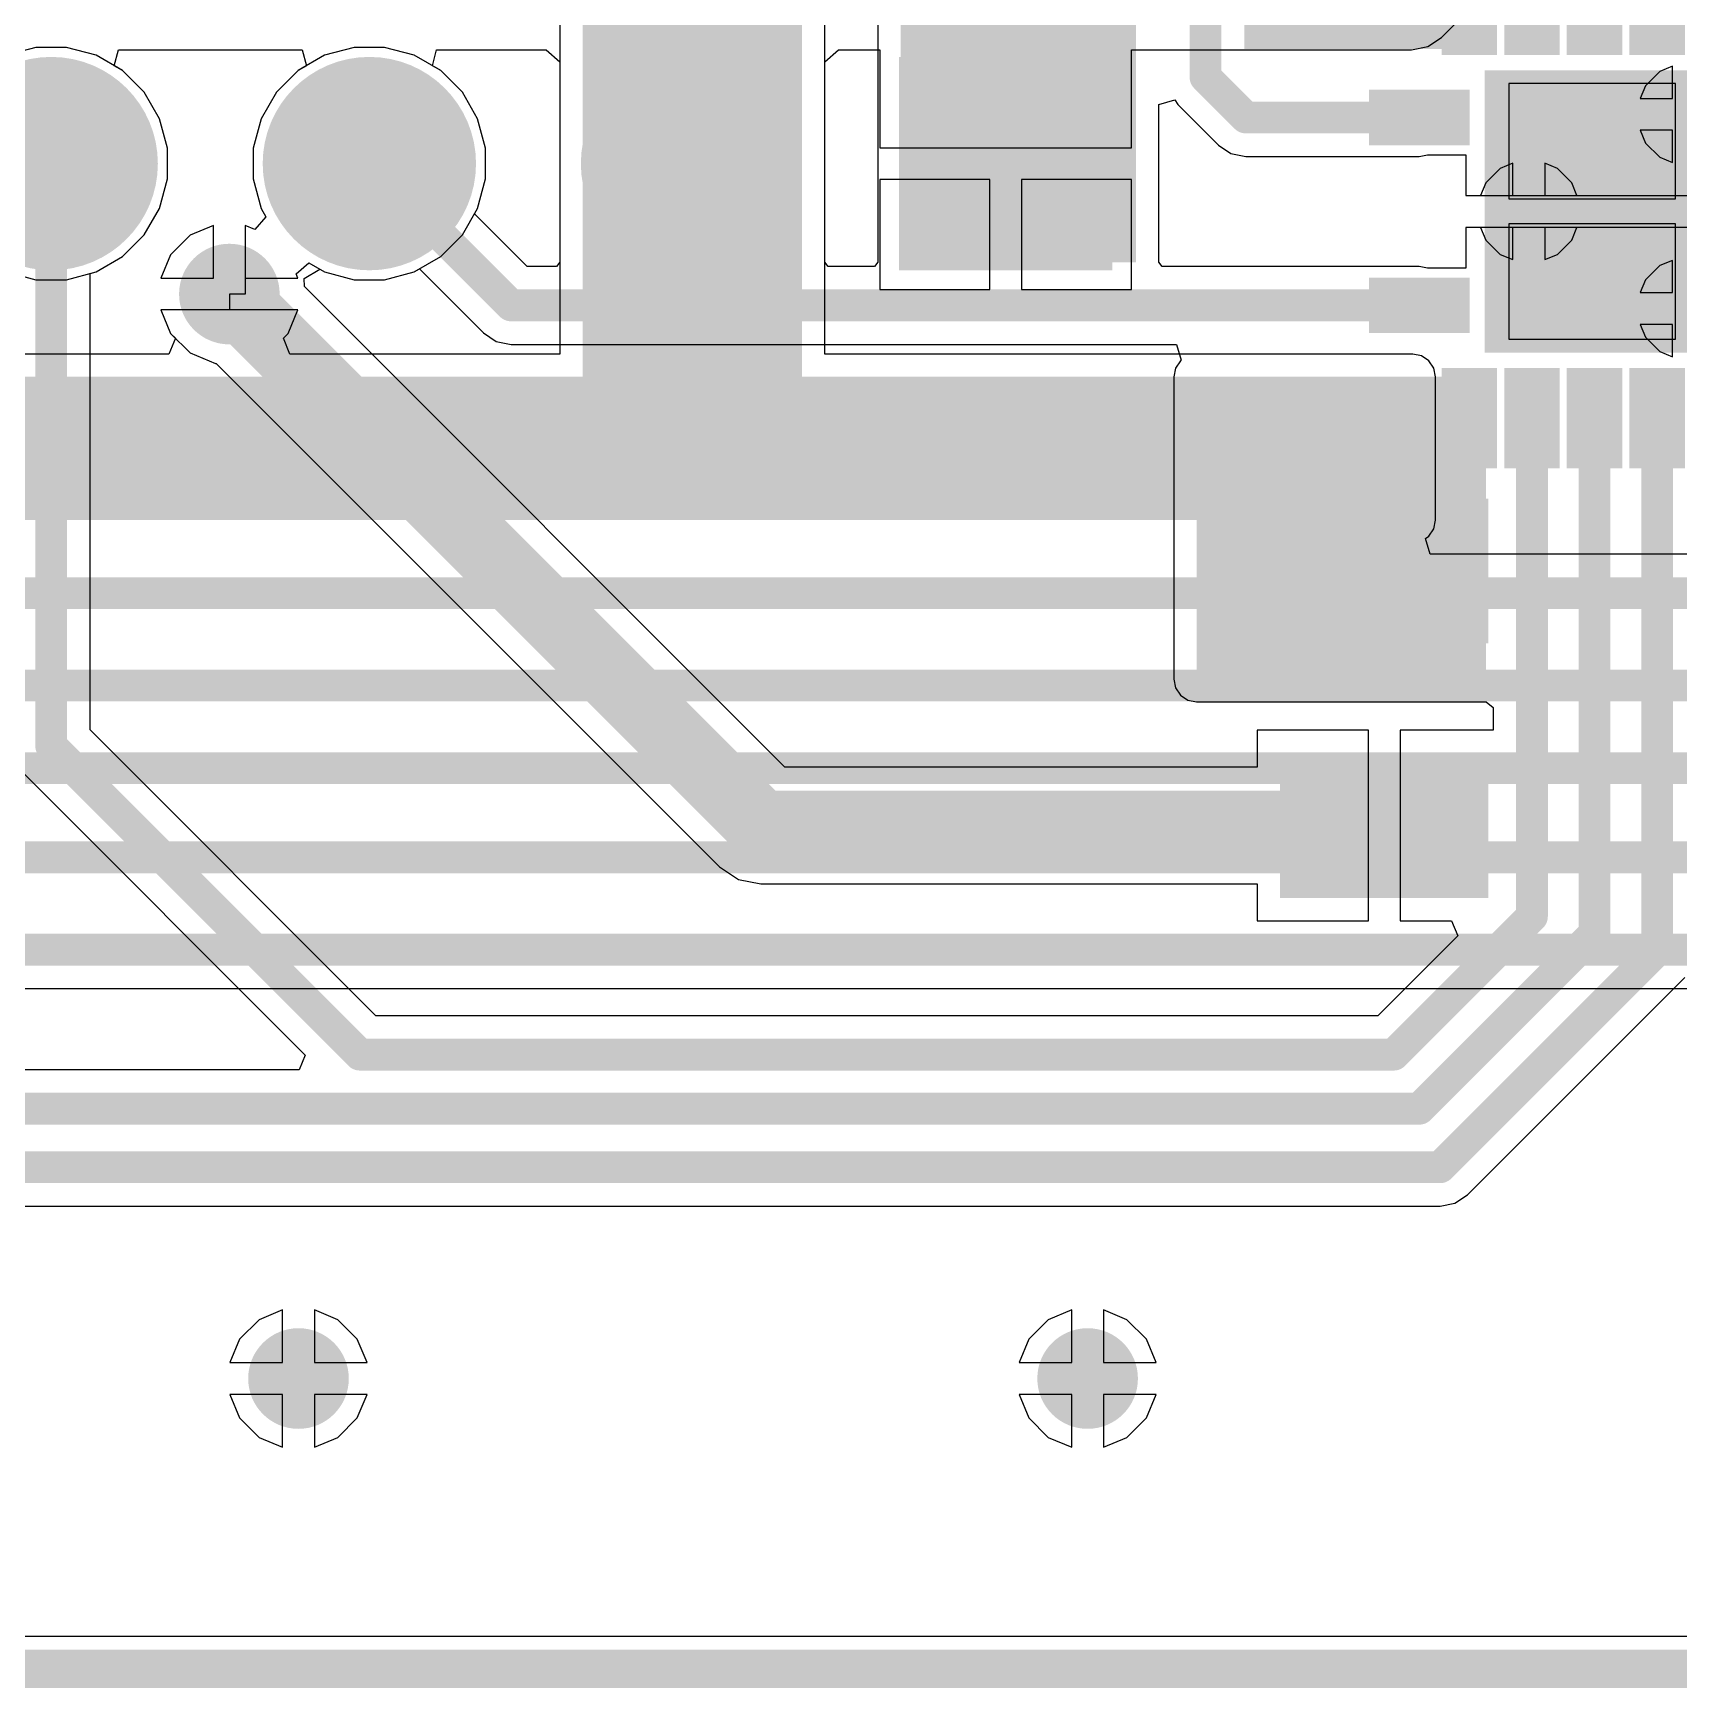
# Model space of a CAD drawing. Header units: millimetres. Extents: x -1231 to 5080, y -1243 to 680.
# Drawn here: x 82.79 to 95.93, y -1.91 to 11.3 of the extents above; entities that cross this region are included whole.
import ezdxf

# ---------------------------------------------------------------- set-up
doc = ezdxf.new("R2010")
doc.units = ezdxf.units.MM
for name, color, linetype in [('BottomLayer', 5, 'Continuous'), ('BottomPaste', 16, 'Continuous'), ('BottomSolder', 6, 'Continuous'), ('Mechanical2', 216, 'Continuous'), ('MultiLayer', 9, 'Continuous'), ('PadHoleLayer', 156, 'Continuous'), ('TopLayer', 1, 'Continuous'), ('TopSolder', 216, 'Continuous'), ('ViaHoleLayer', 16, 'Continuous')]:
    doc.layers.add(name, color=color, linetype=linetype)

# ---------------------------------------------------------------- blocks, each defined once
blk = doc.blocks.new('HDR_1_9_F______R_A_B_18')
at = {"layer": 'BottomLayer'}
blk.add_hatch(color=5, dxfattribs=at).paths.add_polyline_path([(-0.74999977, 0.74999977), (0.74999977, 0.74999977), (0.74999977, -0.74999977), (-0.74999977, -0.74999977)])
h = blk.add_hatch(color=5, dxfattribs=at)
edge = h.paths.add_edge_path()
edge.add_arc((2.54, 0), 0.7499985, 0, 360)
h = blk.add_hatch(color=5, dxfattribs=at)
edge = h.paths.add_edge_path()
edge.add_arc((5.08, 0), 0.7499985, 0, 360)
h = blk.add_hatch(color=5, dxfattribs=at)
edge = h.paths.add_edge_path()
edge.add_arc((7.619999999999999, 0), 0.7499985, 0, 360)
h = blk.add_hatch(color=5, dxfattribs=at)
edge = h.paths.add_edge_path()
edge.add_arc((10.16, 0), 0.7499985, 0, 360)
h = blk.add_hatch(color=5, dxfattribs=at)
edge = h.paths.add_edge_path()
edge.add_arc((12.7, 0), 0.7499985, 0, 360)
h = blk.add_hatch(color=5, dxfattribs=at)
edge = h.paths.add_edge_path()
edge.add_arc((15.24, 0), 0.7499985, 0, 360)
h = blk.add_hatch(color=5, dxfattribs=at)
edge = h.paths.add_edge_path()
edge.add_arc((17.78, 0), 0.7499985, 0, 360)
h = blk.add_hatch(color=5, dxfattribs=at)
edge = h.paths.add_edge_path()
edge.add_arc((20.32, 0), 0.7499985, 0, 360)
at = {"layer": 'BottomSolder'}
blk.add_hatch(color=6, dxfattribs=at).paths.add_polyline_path([(-0.85159977, 0.85159977), (0.85159977, 0.85159977), (0.85159977, -0.85159977), (-0.85159977, -0.85159977)])
h = blk.add_hatch(color=6, dxfattribs=at)
edge = h.paths.add_edge_path()
edge.add_arc((2.54, 0), 0.8515985, 0, 360)
h = blk.add_hatch(color=6, dxfattribs=at)
edge = h.paths.add_edge_path()
edge.add_arc((5.08, 0), 0.8515985, 0, 360)
h = blk.add_hatch(color=6, dxfattribs=at)
edge = h.paths.add_edge_path()
edge.add_arc((7.619999999999999, 0), 0.8515985, 0, 360)
h = blk.add_hatch(color=6, dxfattribs=at)
edge = h.paths.add_edge_path()
edge.add_arc((10.16, 0), 0.8515985, 0, 360)
h = blk.add_hatch(color=6, dxfattribs=at)
edge = h.paths.add_edge_path()
edge.add_arc((12.7, 0), 0.8515985, 0, 360)
h = blk.add_hatch(color=6, dxfattribs=at)
edge = h.paths.add_edge_path()
edge.add_arc((15.24, 0), 0.8515985, 0, 360)
h = blk.add_hatch(color=6, dxfattribs=at)
edge = h.paths.add_edge_path()
edge.add_arc((17.78, 0), 0.8515985, 0, 360)
h = blk.add_hatch(color=6, dxfattribs=at)
edge = h.paths.add_edge_path()
edge.add_arc((20.32, 0), 0.8515985, 0, 360)
at = {"layer": 'MultiLayer'}
blk.add_hatch(color=9, dxfattribs=at).paths.add_polyline_path([(-0.74999977, 0.74999977), (0.74999977, 0.74999977), (0.74999977, -0.74999977), (-0.74999977, -0.74999977)])
h = blk.add_hatch(color=9, dxfattribs=at)
edge = h.paths.add_edge_path()
edge.add_arc((2.54, 0), 0.7499985, 0, 360)
h = blk.add_hatch(color=9, dxfattribs=at)
edge = h.paths.add_edge_path()
edge.add_arc((5.08, 0), 0.7499985, 0, 360)
h = blk.add_hatch(color=9, dxfattribs=at)
edge = h.paths.add_edge_path()
edge.add_arc((7.619999999999999, 0), 0.7499985, 0, 360)
h = blk.add_hatch(color=9, dxfattribs=at)
edge = h.paths.add_edge_path()
edge.add_arc((10.16, 0), 0.7499985, 0, 360)
h = blk.add_hatch(color=9, dxfattribs=at)
edge = h.paths.add_edge_path()
edge.add_arc((12.7, 0), 0.7499985, 0, 360)
h = blk.add_hatch(color=9, dxfattribs=at)
edge = h.paths.add_edge_path()
edge.add_arc((15.24, 0), 0.7499985, 0, 360)
h = blk.add_hatch(color=9, dxfattribs=at)
edge = h.paths.add_edge_path()
edge.add_arc((17.78, 0), 0.7499985, 0, 360)
h = blk.add_hatch(color=9, dxfattribs=at)
edge = h.paths.add_edge_path()
edge.add_arc((20.32, 0), 0.7499985, 0, 360)
at = {"layer": 'PadHoleLayer'}
h = blk.add_hatch(color=156, dxfattribs=at)
edge = h.paths.add_edge_path()
edge.add_arc((0, 0), 0.4499991, 0, 360)
h = blk.add_hatch(color=156, dxfattribs=at)
edge = h.paths.add_edge_path()
edge.add_arc((2.54, 0), 0.4499991, 0, 360)
h = blk.add_hatch(color=156, dxfattribs=at)
edge = h.paths.add_edge_path()
edge.add_arc((5.08, 0), 0.4499991, 0, 360)
h = blk.add_hatch(color=156, dxfattribs=at)
edge = h.paths.add_edge_path()
edge.add_arc((7.619999999999999, 0), 0.4499991, 0, 360)
h = blk.add_hatch(color=156, dxfattribs=at)
edge = h.paths.add_edge_path()
edge.add_arc((10.16, 0), 0.4499991, 0, 360)
h = blk.add_hatch(color=156, dxfattribs=at)
edge = h.paths.add_edge_path()
edge.add_arc((12.7, 0), 0.4499991, 0, 360)
h = blk.add_hatch(color=156, dxfattribs=at)
edge = h.paths.add_edge_path()
edge.add_arc((15.24, 0), 0.4499991, 0, 360)
h = blk.add_hatch(color=156, dxfattribs=at)
edge = h.paths.add_edge_path()
edge.add_arc((17.78, 0), 0.4499991, 0, 360)
h = blk.add_hatch(color=156, dxfattribs=at)
edge = h.paths.add_edge_path()
edge.add_arc((20.32, 0), 0.4499991, 0, 360)
at = {"layer": 'TopLayer'}
blk.add_hatch(color=1, dxfattribs=at).paths.add_polyline_path([(-0.74999977, 0.74999977), (0.74999977, 0.74999977), (0.74999977, -0.74999977), (-0.74999977, -0.74999977)])
h = blk.add_hatch(color=1, dxfattribs=at)
edge = h.paths.add_edge_path()
edge.add_arc((2.54, 0), 0.7499985, 0, 360)
h = blk.add_hatch(color=1, dxfattribs=at)
edge = h.paths.add_edge_path()
edge.add_arc((5.08, 0), 0.7499985, 0, 360)
h = blk.add_hatch(color=1, dxfattribs=at)
edge = h.paths.add_edge_path()
edge.add_arc((7.619999999999999, 0), 0.7499985, 0, 360)
h = blk.add_hatch(color=1, dxfattribs=at)
edge = h.paths.add_edge_path()
edge.add_arc((10.16, 0), 0.7499985, 0, 360)
h = blk.add_hatch(color=1, dxfattribs=at)
edge = h.paths.add_edge_path()
edge.add_arc((12.7, 0), 0.7499985, 0, 360)
h = blk.add_hatch(color=1, dxfattribs=at)
edge = h.paths.add_edge_path()
edge.add_arc((15.24, 0), 0.7499985, 0, 360)
h = blk.add_hatch(color=1, dxfattribs=at)
edge = h.paths.add_edge_path()
edge.add_arc((17.78, 0), 0.7499985, 0, 360)
h = blk.add_hatch(color=1, dxfattribs=at)
edge = h.paths.add_edge_path()
edge.add_arc((20.32, 0), 0.7499985, 0, 360)
at = {"layer": 'TopSolder'}
blk.add_hatch(color=216, dxfattribs=at).paths.add_polyline_path([(-0.85159977, 0.85159977), (0.85159977, 0.85159977), (0.85159977, -0.85159977), (-0.85159977, -0.85159977)])
h = blk.add_hatch(color=216, dxfattribs=at)
edge = h.paths.add_edge_path()
edge.add_arc((2.54, 0), 0.8515985, 0, 360)
h = blk.add_hatch(color=216, dxfattribs=at)
edge = h.paths.add_edge_path()
edge.add_arc((5.08, 0), 0.8515985, 0, 360)
h = blk.add_hatch(color=216, dxfattribs=at)
edge = h.paths.add_edge_path()
edge.add_arc((7.619999999999999, 0), 0.8515985, 0, 360)
h = blk.add_hatch(color=216, dxfattribs=at)
edge = h.paths.add_edge_path()
edge.add_arc((10.16, 0), 0.8515985, 0, 360)
h = blk.add_hatch(color=216, dxfattribs=at)
edge = h.paths.add_edge_path()
edge.add_arc((12.7, 0), 0.8515985, 0, 360)
h = blk.add_hatch(color=216, dxfattribs=at)
edge = h.paths.add_edge_path()
edge.add_arc((15.24, 0), 0.8515985, 0, 360)
h = blk.add_hatch(color=216, dxfattribs=at)
edge = h.paths.add_edge_path()
edge.add_arc((17.78, 0), 0.8515985, 0, 360)
h = blk.add_hatch(color=216, dxfattribs=at)
edge = h.paths.add_edge_path()
edge.add_arc((20.32, 0), 0.8515985, 0, 360)
blk = doc.blocks.new('20_VFQFN_E_______P___B_21')
at = {"layer": 'BottomLayer'}
for points in [[(-0.8700007999999999, 2.44999764), (-0.63000128, 2.44999764), (-0.63000128, 1.84999884), (-0.8700007999999999, 1.84999884)], [(0.63000128, 2.44999764), (0.8700007999999999, 2.44999764), (0.8700007999999999, 1.84999884), (0.63000128, 1.84999884)], [(-1.94999864, 1.86999626), (-1.34999984, 1.86999626), (-1.34999984, 1.62999674), (-1.94999864, 1.62999674)], [(1.34999984, 1.86999626), (1.94999864, 1.86999626), (1.94999864, 1.62999674), (1.34999984, 1.62999674)], [(-1.02500049, 1.52499695), (1.02500049, 1.52499695), (1.02500049, -1.52500203), (-1.02500049, -1.52500203)], [(-1.94999864, 1.36999726), (-1.34999984, 1.36999726), (-1.34999984, 1.12999774), (-1.94999864, 1.12999774)], [(1.34999984, 1.36999726), (1.94999864, 1.36999726), (1.94999864, 1.12999774), (1.34999984, 1.12999774)], [(-1.94999864, 0.86999826), (-1.34999984, 0.86999826), (-1.34999984, 0.62999874), (-1.94999864, 0.62999874)], [(1.34999984, 0.86999826), (1.94999864, 0.86999826), (1.94999864, 0.62999874), (1.34999984, 0.62999874)], [(-1.94999864, 0.3699967199999999), (-1.34999984, 0.3699967199999999), (-1.34999984, 0.1299972), (-1.94999864, 0.1299972)], [(1.34999984, 0.3699967199999999), (1.94999864, 0.3699967199999999), (1.94999864, 0.1299972), (1.34999984, 0.1299972)], [(-1.94999864, -0.13000228), (-1.34999984, -0.13000228), (-1.34999984, -0.3700018), (-1.94999864, -0.3700018)], [(1.34999984, -0.13000228), (1.94999864, -0.13000228), (1.94999864, -0.3700018), (1.34999984, -0.3700018)], [(-1.94999864, -0.63000382), (-1.34999984, -0.63000382), (-1.34999984, -0.87000334), (-1.94999864, -0.87000334)], [(1.34999984, -0.63000382), (1.94999864, -0.63000382), (1.94999864, -0.87000334), (1.34999984, -0.87000334)], [(-1.94999864, -1.13000282), (-1.34999984, -1.13000282), (-1.34999984, -1.37000234), (-1.94999864, -1.37000234)], [(1.34999984, -1.13000282), (1.94999864, -1.13000282), (1.94999864, -1.37000234), (1.34999984, -1.37000234)], [(-1.94999864, -1.63000182), (-1.34999984, -1.63000182), (-1.34999984, -1.87000134), (-1.94999864, -1.87000134)], [(1.34999984, -1.63000182), (1.94999864, -1.63000182), (1.94999864, -1.87000134), (1.34999984, -1.87000134)], [(-0.8700007999999999, -1.85000392), (-0.63000128, -1.85000392), (-0.63000128, -2.45000272), (-0.8700007999999999, -2.45000272)], [(0.63000128, -1.85000392), (0.8700007999999999, -1.85000392), (0.8700007999999999, -2.45000272), (0.63000128, -2.45000272)]]:
    blk.add_hatch(color=5, dxfattribs=at).paths.add_polyline_path(points)
h = blk.add_hatch(color=5, dxfattribs=at)
edge = h.paths.add_edge_path()
edge.add_arc((0, 1.27499872), 0.1499997, 0, 360)
h = blk.add_hatch(color=5, dxfattribs=at)
edge = h.paths.add_edge_path()
edge.add_arc((-0.77499972, -2.54e-06), 0.1499997, 0, 360)
h = blk.add_hatch(color=5, dxfattribs=at)
edge = h.paths.add_edge_path()
edge.add_arc((0.77499972, -2.54e-06), 0.1499997, 0, 360)
h = blk.add_hatch(color=5, dxfattribs=at)
edge = h.paths.add_edge_path()
edge.add_arc((0, -1.2750038), 0.1499997, 0, 360)
at = {"layer": 'BottomPaste'}
for points in [[(-0.8700007999999999, 2.44999764), (-0.63000128, 2.44999764), (-0.63000128, 1.84999884), (-0.8700007999999999, 1.84999884)], [(0.63000128, 2.44999764), (0.8700007999999999, 2.44999764), (0.8700007999999999, 1.84999884), (0.63000128, 1.84999884)], [(-1.94999864, 1.86999626), (-1.34999984, 1.86999626), (-1.34999984, 1.62999674), (-1.94999864, 1.62999674)], [(1.34999984, 1.86999626), (1.94999864, 1.86999626), (1.94999864, 1.62999674), (1.34999984, 1.62999674)], [(-1.94999864, 1.36999726), (-1.34999984, 1.36999726), (-1.34999984, 1.12999774), (-1.94999864, 1.12999774)], [(1.34999984, 1.36999726), (1.94999864, 1.36999726), (1.94999864, 1.12999774), (1.34999984, 1.12999774)], [(-1.94999864, 0.86999826), (-1.34999984, 0.86999826), (-1.34999984, 0.62999874), (-1.94999864, 0.62999874)], [(1.34999984, 0.86999826), (1.94999864, 0.86999826), (1.94999864, 0.62999874), (1.34999984, 0.62999874)], [(-1.94999864, 0.3699967199999999), (-1.34999984, 0.3699967199999999), (-1.34999984, 0.1299972), (-1.94999864, 0.1299972)], [(1.34999984, 0.3699967199999999), (1.94999864, 0.3699967199999999), (1.94999864, 0.1299972), (1.34999984, 0.1299972)], [(-1.94999864, -0.13000228), (-1.34999984, -0.13000228), (-1.34999984, -0.3700018), (-1.94999864, -0.3700018)], [(1.34999984, -0.13000228), (1.94999864, -0.13000228), (1.94999864, -0.3700018), (1.34999984, -0.3700018)], [(-1.94999864, -0.63000382), (-1.34999984, -0.63000382), (-1.34999984, -0.87000334), (-1.94999864, -0.87000334)], [(1.34999984, -0.63000382), (1.94999864, -0.63000382), (1.94999864, -0.87000334), (1.34999984, -0.87000334)], [(-1.94999864, -1.13000282), (-1.34999984, -1.13000282), (-1.34999984, -1.37000234), (-1.94999864, -1.37000234)], [(1.34999984, -1.13000282), (1.94999864, -1.13000282), (1.94999864, -1.37000234), (1.34999984, -1.37000234)], [(-1.94999864, -1.63000182), (-1.34999984, -1.63000182), (-1.34999984, -1.87000134), (-1.94999864, -1.87000134)], [(1.34999984, -1.63000182), (1.94999864, -1.63000182), (1.94999864, -1.87000134), (1.34999984, -1.87000134)], [(-0.8700007999999999, -1.85000392), (-0.63000128, -1.85000392), (-0.63000128, -2.45000272), (-0.8700007999999999, -2.45000272)], [(0.63000128, -1.85000392), (0.8700007999999999, -1.85000392), (0.8700007999999999, -2.45000272), (0.63000128, -2.45000272)]]:
    blk.add_hatch(color=16, dxfattribs=at).paths.add_polyline_path(points)
at = {"layer": 'BottomSolder'}
for points in [[(-0.9716007999999999, 2.55159764), (-0.52840128, 2.55159764), (-0.52840128, 1.74839884), (-0.9716007999999999, 1.74839884)], [(0.52840128, 2.55159764), (0.9716007999999999, 2.55159764), (0.9716007999999999, 1.74839884), (0.52840128, 1.74839884)], [(-2.05159864, 1.97159626), (-1.24839984, 1.97159626), (-1.24839984, 1.52839674), (-2.05159864, 1.52839674)], [(1.24839984, 1.97159626), (2.05159864, 1.97159626), (2.05159864, 1.52839674), (1.24839984, 1.52839674)], [(-1.12660049, 1.62659695), (1.12660049, 1.62659695), (1.12660049, -1.62660203), (-1.12660049, -1.62660203)], [(-2.05159864, 1.47159726), (-1.24839984, 1.47159726), (-1.24839984, 1.02839774), (-2.05159864, 1.02839774)], [(1.24839984, 1.47159726), (2.05159864, 1.47159726), (2.05159864, 1.02839774), (1.24839984, 1.02839774)], [(-2.05159864, 0.9715982599999999), (-1.24839984, 0.9715982599999999), (-1.24839984, 0.52839874), (-2.05159864, 0.52839874)], [(1.24839984, 0.9715982599999999), (2.05159864, 0.9715982599999999), (2.05159864, 0.52839874), (1.24839984, 0.52839874)], [(-2.05159864, 0.47159672), (-1.24839984, 0.47159672), (-1.24839984, 0.0283972), (-2.05159864, 0.0283972)], [(1.24839984, 0.47159672), (2.05159864, 0.47159672), (2.05159864, 0.0283972), (1.24839984, 0.0283972)], [(-2.05159864, -0.02840228), (-1.24839984, -0.02840228), (-1.24839984, -0.4716018), (-2.05159864, -0.4716018)], [(1.24839984, -0.02840228), (2.05159864, -0.02840228), (2.05159864, -0.4716018), (1.24839984, -0.4716018)], [(-2.05159864, -0.52840382), (-1.24839984, -0.52840382), (-1.24839984, -0.9716033399999999), (-2.05159864, -0.9716033399999999)], [(1.24839984, -0.52840382), (2.05159864, -0.52840382), (2.05159864, -0.9716033399999999), (1.24839984, -0.9716033399999999)], [(-2.05159864, -1.02840282), (-1.24839984, -1.02840282), (-1.24839984, -1.47160234), (-2.05159864, -1.47160234)], [(1.24839984, -1.02840282), (2.05159864, -1.02840282), (2.05159864, -1.47160234), (1.24839984, -1.47160234)], [(-2.05159864, -1.52840182), (-1.24839984, -1.52840182), (-1.24839984, -1.97160134), (-2.05159864, -1.97160134)], [(1.24839984, -1.52840182), (2.05159864, -1.52840182), (2.05159864, -1.97160134), (1.24839984, -1.97160134)], [(-0.9716007999999999, -1.74840392), (-0.52840128, -1.74840392), (-0.52840128, -2.55160272), (-0.9716007999999999, -2.55160272)], [(0.52840128, -1.74840392), (0.9716007999999999, -1.74840392), (0.9716007999999999, -2.55160272), (0.52840128, -2.55160272)]]:
    blk.add_hatch(color=6, dxfattribs=at).paths.add_polyline_path(points)
at = {"layer": 'MultiLayer'}
h = blk.add_hatch(color=9, dxfattribs=at)
edge = h.paths.add_edge_path()
edge.add_arc((0, 1.27499872), 0.1499997, 0, 360)
h = blk.add_hatch(color=9, dxfattribs=at)
edge = h.paths.add_edge_path()
edge.add_arc((-0.77499972, -2.54e-06), 0.1499997, 0, 360)
h = blk.add_hatch(color=9, dxfattribs=at)
edge = h.paths.add_edge_path()
edge.add_arc((0.77499972, -2.54e-06), 0.1499997, 0, 360)
h = blk.add_hatch(color=9, dxfattribs=at)
edge = h.paths.add_edge_path()
edge.add_arc((0, -1.2750038), 0.1499997, 0, 360)
at = {"layer": 'PadHoleLayer'}
h = blk.add_hatch(color=156, dxfattribs=at)
edge = h.paths.add_edge_path()
edge.add_arc((0, 1.27499872), 0.0999998, 0, 360)
h = blk.add_hatch(color=156, dxfattribs=at)
edge = h.paths.add_edge_path()
edge.add_arc((-0.77499972, -2.54e-06), 0.0999998, 0, 360)
h = blk.add_hatch(color=156, dxfattribs=at)
edge = h.paths.add_edge_path()
edge.add_arc((0.77499972, -2.54e-06), 0.0999998, 0, 360)
h = blk.add_hatch(color=156, dxfattribs=at)
edge = h.paths.add_edge_path()
edge.add_arc((0, -1.2750038), 0.0999998, 0, 360)
at = {"layer": 'TopLayer'}
h = blk.add_hatch(color=1, dxfattribs=at)
edge = h.paths.add_edge_path()
edge.add_arc((0, 1.27499872), 0.1499997, 0, 360)
h = blk.add_hatch(color=1, dxfattribs=at)
edge = h.paths.add_edge_path()
edge.add_arc((-0.77499972, -2.54e-06), 0.1499997, 0, 360)
h = blk.add_hatch(color=1, dxfattribs=at)
edge = h.paths.add_edge_path()
edge.add_arc((0.77499972, -2.54e-06), 0.1499997, 0, 360)
h = blk.add_hatch(color=1, dxfattribs=at)
edge = h.paths.add_edge_path()
edge.add_arc((0, -1.2750038), 0.1499997, 0, 360)
at = {"layer": 'BottomPaste'}
for p, q in [((-0.0999998, 1.4349984), (-1.0200005, 1.4349984)), ((-1.0200005, 1.4349984), (-1.0200005, 0.10499852)), ((-0.0999998, 0.10499852), (-0.0999998, 1.4349984)), ((1.0200005, 1.4349984), (0.0999998, 1.4349984)), ((0.0999998, 1.4349984), (0.0999998, 0.10499852)), ((1.0200005, 0.10499852), (1.0200005, 1.4349984)), ((-1.0200005, 0.10499852), (-0.0999998, 0.10499852)), ((0.0999998, 0.10499852), (1.0200005, 0.10499852)), ((-0.0999998, -0.1050036), (-1.0200005, -0.1050036)), ((-1.0200005, -0.1050036), (-1.0200005, -1.43500348)), ((-0.0999998, -1.43500348), (-0.0999998, -0.1050036)), ((1.0200005, -0.1050036), (0.0999998, -0.1050036)), ((0.0999998, -0.1050036), (0.0999998, -1.43500348)), ((1.0200005, -1.43500348), (1.0200005, -0.1050036)), ((-1.0200005, -1.43500348), (-0.0999998, -1.43500348)), ((0.0999998, -1.43500348), (1.0200005, -1.43500348))]:
    blk.add_line(p, q, dxfattribs=at)
blk = doc.blocks.new('CAP_0805_B_23')
at = {"layer": 'BottomLayer'}
for points in [[(-1.524, 0.7619999999999999), (-0.508, 0.7619999999999999), (-0.508, -0.7619999999999999), (-1.524, -0.7619999999999999)], [(0.508, 0.7619999999999999), (1.524, 0.7619999999999999), (1.524, -0.7619999999999999), (0.508, -0.7619999999999999)]]:
    blk.add_hatch(color=5, dxfattribs=at).paths.add_polyline_path(points)
at = {"layer": 'BottomPaste'}
for points in [[(-1.524, 0.7619999999999999), (-0.508, 0.7619999999999999), (-0.508, -0.7619999999999999), (-1.524, -0.7619999999999999)], [(0.508, 0.7619999999999999), (1.524, 0.7619999999999999), (1.524, -0.7619999999999999), (0.508, -0.7619999999999999)]]:
    blk.add_hatch(color=16, dxfattribs=at).paths.add_polyline_path(points)
at = {"layer": 'BottomSolder'}
for points in [[(-1.59399986, 0.8319998599999999), (-0.4380001399999999, 0.8319998599999999), (-0.4380001399999999, -0.8319998599999999), (-1.59399986, -0.8319998599999999)], [(0.4380001399999999, 0.8319998599999999), (1.59399986, 0.8319998599999999), (1.59399986, -0.8319998599999999), (0.4380001399999999, -0.8319998599999999)]]:
    blk.add_hatch(color=6, dxfattribs=at).paths.add_polyline_path(points)

msp = doc.modelspace()

# ---------------------------------------------------------------- hatches: boundary and pattern name
at = {"layer": 'BottomLayer'}
for points in [[(92.456, 11.176), (94.4118, 11.176), (94.4118, 14.0462), (92.456, 14.0462)], [(87.1728, 9.4742), (88.9254, 9.4742), (88.9254, 13.081), (87.1728, 13.081)], [(89.7128, 9.4742), (91.5924, 9.4742), (91.5924, 13.081), (89.7128, 13.081)], [(92.07499999999999, 6.1468), (94.3864, 6.1468), (94.3864, 8.5598), (92.07499999999999, 8.5598)], [(92.68459999999999, 6.400799999999999), (94.3864, 6.400799999999999), (94.3864, 7.569199999999999), (92.68459999999999, 7.569199999999999)]]:
    msp.add_hatch(color=5, dxfattribs=at).paths.add_polyline_path(points)
h = msp.add_hatch(color=5, dxfattribs=at)
edge = h.paths.add_edge_path()
edge.add_arc((84.3534, 9.220199999999998), 0.2999994, 0, 360)
h = msp.add_hatch(color=5, dxfattribs=at)
edge = h.paths.add_edge_path()
edge.add_arc((92.456, 8.026399999999999), 0.2999994, 0, 360)
h = msp.add_hatch(color=5, dxfattribs=at)
edge = h.paths.add_edge_path()
edge.add_arc((93.4212, 8.026399999999999), 0.2999994, 0, 360)
h = msp.add_hatch(color=5, dxfattribs=at)
edge = h.paths.add_edge_path()
edge.add_arc((84.9052023, 0.5644007), 0.2999994, 0, 360)
h = msp.add_hatch(color=5, dxfattribs=at)
edge = h.paths.add_edge_path()
edge.add_arc((91.20520239999999, 0.5644007), 0.2999994, 0, 360)
at = {"layer": 'BottomSolder'}
h = msp.add_hatch(color=6, dxfattribs=at)
edge = h.paths.add_edge_path()
edge.add_arc((84.3534, 9.220199999999998), 0.4015993999999999, 0, 360)
h = msp.add_hatch(color=6, dxfattribs=at)
edge = h.paths.add_edge_path()
edge.add_arc((92.456, 8.026399999999999), 0.4015993999999999, 0, 360)
h = msp.add_hatch(color=6, dxfattribs=at)
edge = h.paths.add_edge_path()
edge.add_arc((93.4212, 8.026399999999999), 0.4015993999999999, 0, 360)
h = msp.add_hatch(color=6, dxfattribs=at)
edge = h.paths.add_edge_path()
edge.add_arc((84.9052023, 0.5644007), 0.4015993999999999, 0, 360)
h = msp.add_hatch(color=6, dxfattribs=at)
edge = h.paths.add_edge_path()
edge.add_arc((91.20520239999999, 0.5644007), 0.4015993999999999, 0, 360)
at = {"layer": 'TopLayer'}
for points in [[(87.1728, 7.467599999999999), (88.9254, 7.467599999999999), (88.9254, 11.0744), (87.1728, 11.0744)], [(64.5414, 7.416799999999999), (93.8022, 7.416799999999999), (93.8022, 8.5598), (64.5414, 8.5598)]]:
    msp.add_hatch(color=1, dxfattribs=at).paths.add_polyline_path(points)
h = msp.add_hatch(color=1, dxfattribs=at)
edge = h.paths.add_edge_path()
edge.add_arc((84.3534, 9.220199999999998), 0.2999994, 0, 360)
h = msp.add_hatch(color=1, dxfattribs=at)
edge = h.paths.add_edge_path()
edge.add_arc((92.456, 8.026399999999999), 0.2999994, 0, 360)
h = msp.add_hatch(color=1, dxfattribs=at)
edge = h.paths.add_edge_path()
edge.add_arc((93.4212, 8.026399999999999), 0.2999994, 0, 360)
h = msp.add_hatch(color=1, dxfattribs=at)
edge = h.paths.add_edge_path()
edge.add_arc((84.9052023, 0.5644007), 0.2999994, 0, 360)
h = msp.add_hatch(color=1, dxfattribs=at)
edge = h.paths.add_edge_path()
edge.add_arc((91.20520239999999, 0.5644007), 0.2999994, 0, 360)
at = {"layer": 'TopSolder'}
h = msp.add_hatch(color=216, dxfattribs=at)
edge = h.paths.add_edge_path()
edge.add_arc((84.3534, 9.220199999999998), 0.4015993999999999, 0, 360)
h = msp.add_hatch(color=216, dxfattribs=at)
edge = h.paths.add_edge_path()
edge.add_arc((92.456, 8.026399999999999), 0.4015993999999999, 0, 360)
h = msp.add_hatch(color=216, dxfattribs=at)
edge = h.paths.add_edge_path()
edge.add_arc((93.4212, 8.026399999999999), 0.4015993999999999, 0, 360)
h = msp.add_hatch(color=216, dxfattribs=at)
edge = h.paths.add_edge_path()
edge.add_arc((84.9052023, 0.5644007), 0.4015993999999999, 0, 360)
h = msp.add_hatch(color=216, dxfattribs=at)
edge = h.paths.add_edge_path()
edge.add_arc((91.20520239999999, 0.5644007), 0.4015993999999999, 0, 360)
at = {"layer": 'ViaHoleLayer'}
h = msp.add_hatch(color=16, dxfattribs=at)
edge = h.paths.add_edge_path()
edge.add_arc((84.3534, 9.220199999999998), 0.1499997, 0, 360)
h = msp.add_hatch(color=16, dxfattribs=at)
edge = h.paths.add_edge_path()
edge.add_arc((92.456, 8.026399999999999), 0.1499997, 0, 360)
h = msp.add_hatch(color=16, dxfattribs=at)
edge = h.paths.add_edge_path()
edge.add_arc((93.4212, 8.026399999999999), 0.1499997, 0, 360)
h = msp.add_hatch(color=16, dxfattribs=at)
edge = h.paths.add_edge_path()
edge.add_arc((84.9052023, 0.5644007), 0.1499997, 0, 360)
h = msp.add_hatch(color=16, dxfattribs=at)
edge = h.paths.add_edge_path()
edge.add_arc((91.20520239999999, 0.5644007), 0.1499997, 0, 360)

# ---------------------------------------------------------------- linework, layer by layer
at = {"layer": 'BottomLayer'}
for p, q in [((89.10668233999999, 9.47420254), (89.10668233999999, 13.081)), ((89.53151765999999, 13.081), (89.53151765999999, 9.47420254)), ((86.99151766, 12.8524), (86.99151766, 9.47420254)), ((82.80885393999999, 11.1893985), (82.57288285999999, 11.12617028)), ((83.05314606, 11.1893985), (82.80885393999999, 11.1893985)), ((83.28911713999999, 11.12617028), (83.05314606, 11.1893985)), ((83.50068136, 11.00402422), (83.28911713999999, 11.12617028)), ((85.11288286, 11.12617028), (84.90131863999999, 11.00402422)), ((85.34885394, 11.1893985), (85.11288286, 11.12617028)), ((85.59314606, 11.1893985), (85.34885394, 11.1893985)), ((85.82911714, 11.12617028), (85.59314606, 11.1893985)), ((86.04068136, 11.00402422), (85.82911714, 11.12617028)), ((83.67342422, 10.83128136), (83.50068136, 11.00402422)), ((84.90131863999999, 11.00402422), (84.72857577999999, 10.83128136)), ((86.21342422, 10.83128136), (86.04068136, 11.00402422)), ((83.79557027999999, 10.61971714), (83.67342422, 10.83128136)), ((84.72857577999999, 10.83128136), (84.60642972, 10.61971714)), ((86.33557028, 10.61971714), (86.21342422, 10.83128136)), ((91.77368234, 10.73278778), (91.90068234, 10.7713145)), ((91.77368234, 9.47420254), (91.77368234, 10.73278778)), ((91.90068234, 10.7713145), (91.92665129999999, 10.7324525)), ((91.92665129999999, 10.7324525), (92.24905095999999, 10.41005284)), ((83.8587985, 10.38374606), (83.79557027999999, 10.61971714)), ((84.60642972, 10.61971714), (84.5432015, 10.38374606)), ((86.39879849999998, 10.38374606), (86.33557028, 10.61971714)), ((83.8587985, 10.13945394), (83.8587985, 10.38374606)), ((84.5432015, 10.38374606), (84.5432015, 10.13945394)), ((86.39879849999998, 10.13945394), (86.39879849999998, 10.38374606)), ((92.24905095999999, 10.41005284), (92.34987118, 10.34268442)), ((92.34987118, 10.34268442), (92.46879906, 10.3190294)), ((92.46879906, 10.3190294), (93.85239802, 10.3190294)), ((93.85239802, 10.3190294), (93.91761505999999, 10.33200118)), ((93.91761505999999, 10.33200118), (94.22340057999999, 10.33200118)), ((94.22340057999999, 10.33200118), (94.22340057999999, 10.00679736)), ((83.79557027999999, 9.903482859999999), (83.8587985, 10.13945394)), ((84.5432015, 10.13945394), (84.60642972, 9.903482859999999)), ((86.33557028, 9.903482859999999), (86.39879849999998, 10.13945394)), ((94.22340057999999, 10.00679736), (96.00240133999999, 10.00679736)), ((83.67342422, 9.691918639999999), (83.79557027999999, 9.903482859999999)), ((84.64511392, 9.83647766), (84.55668382, 9.7356422)), ((84.60642972, 9.903482859999999), (84.64511392, 9.83647766)), ((86.31106181999999, 9.86103438), (86.33557028, 9.903482859999999)), ((86.73152579999999, 9.4405704), (86.31106181999999, 9.86103438)), ((83.50068136, 9.51917578), (83.67342422, 9.691918639999999)), ((84.03958554, 9.6898587), (83.8837413, 9.53401446)), ((84.2264, 9.7672398), (84.03958554, 9.6898587)), ((84.2264, 9.347199999999999), (84.2264, 9.7672398)), ((84.55668382, 9.7356422), (84.4804, 9.7672398)), ((84.4804, 9.7672398), (84.4804, 9.220199999999998)), ((96.00240133999999, 9.752797359999999), (94.22340057999999, 9.752797359999999)), ((94.22340057999999, 9.752797359999999), (94.22340057999999, 9.42759862)), ((83.28911713999999, 9.397029719999999), (83.50068136, 9.51917578)), ((83.8837413, 9.53401446), (83.80636019999999, 9.347199999999999)), ((83.24177153999999, 9.38434242), (83.28911713999999, 9.397029719999999)), ((83.24177153999999, 5.742124659999999), (83.24177153999999, 9.38434242)), ((84.95107216, 9.343801479999998), (85.07590046, 9.418380959999999)), ((85.07590046, 9.418380959999999), (85.11288286, 9.397029719999999)), ((85.11288286, 9.397029719999999), (85.34885394, 9.333801499999998)), ((85.59314606, 9.333801499999998), (85.82911714, 9.397029719999999)), ((85.82911714, 9.397029719999999), (85.87156562, 9.421538179999999)), ((85.87156562, 9.421538179999999), (86.38305304, 8.910050759999999)), ((86.96391802, 9.4405704), (86.73152579999999, 9.4405704)), ((86.99151766, 9.47420254), (86.96391802, 9.4405704)), ((89.13428198, 9.4405704), (89.10668233999999, 9.47420254)), ((89.50391802, 9.4405704), (89.13428198, 9.4405704)), ((89.53151765999999, 9.47420254), (89.50391802, 9.4405704)), ((91.80128198, 9.4405704), (91.77368234, 9.47420254)), ((93.85239802, 9.4405704), (91.80128198, 9.4405704)), ((93.91761505999999, 9.42759862), (93.85239802, 9.4405704)), ((94.22340057999999, 9.42759862), (93.91761505999999, 9.42759862)), ((83.80636019999999, 9.347199999999999), (84.2264, 9.347199999999999)), ((84.95298478, 9.27985698), (84.95107216, 9.343801479999998)), ((88.78828826, 5.44455604), (84.95298478, 9.27985698)), ((85.34885394, 9.333801499999998), (85.59314606, 9.333801499999998)), ((84.4804, 9.220199999999998), (84.3534, 9.220199999999998)), ((84.3534, 9.220199999999998), (84.3534, 9.0932)), ((84.3534, 9.0932), (83.80636019999999, 9.0932)), ((83.80636019999999, 9.0932), (83.8837413, 8.906385539999999)), ((83.8837413, 8.906385539999999), (84.03958554, 8.7505413)), ((86.38305304, 8.910050759999999), (86.48387326, 8.84268234)), ((84.03958554, 8.7505413), (84.24320209999999, 8.6662006)), ((86.48387326, 8.84268234), (86.60280114, 8.81902732)), ((86.60280114, 8.81902732), (91.91433737999999, 8.81902732)), ((91.91433737999999, 8.81902732), (91.95286155999999, 8.69202732)), ((84.24320209999999, 8.6662006), (84.24815763999999, 8.6662006)), ((84.24815763999999, 8.6662006), (88.26557912, 4.64877658)), ((91.90751748, 8.62917248), (91.89371766, 8.5598)), ((91.94681382, 8.68798618), (91.90751748, 8.62917248)), ((91.95286155999999, 8.69202732), (91.94681382, 8.68798618)), ((91.89371766, 8.5598), (91.89371766, 6.1468)), ((91.89371766, 6.1468), (91.90751748, 6.07742752)), ((91.90751748, 6.07742752), (91.94681382, 6.01861382)), ((91.94681382, 6.01861382), (92.00562751999999, 5.97931748)), ((92.00562751999999, 5.97931748), (92.07499999999999, 5.96551766)), ((92.07499999999999, 5.96551766), (94.38639746, 5.96551766)), ((94.38639746, 5.96551766), (94.44162721999999, 5.920193899999999)), ((94.44162721999999, 5.920193899999999), (94.44162721999999, 5.7404)), ((85.52352465999999, 3.46037154), (83.24177153999999, 5.742124659999999)), ((93.44659999999999, 5.7404), (92.5576, 5.7404)), ((92.5576, 5.7404), (92.5576, 5.44455604)), ((93.44659999999999, 4.9784), (93.44659999999999, 5.7404)), ((94.44162721999999, 5.7404), (93.7006, 5.7404)), ((93.7006, 5.7404), (93.7006, 4.9784)), ((92.5576, 5.44455604), (88.78828826, 5.44455604)), ((82.7112519, 5.393651899999999), (84.95900204, 3.14590176)), ((93.44659999999999, 4.2164), (93.44659999999999, 4.9784)), ((93.7006, 4.9784), (93.7006, 4.2164)), ((88.26557912, 4.64877658), (88.41681072, 4.54772776)), ((88.41681072, 4.54772776), (88.59519999999999, 4.51224396)), ((88.59519999999999, 4.51224396), (92.5576, 4.51224396)), ((92.5576, 4.51224396), (92.5576, 4.2164)), ((92.5576, 4.2164), (93.44659999999999, 4.2164)), ((94.15977104, 4.09906724), (93.52107534, 3.46037154)), ((93.7006, 4.2164), (94.11116814, 4.2164)), ((94.11116814, 4.2164), (94.15977104, 4.09906724)), ((94.23865582, 2.03107544), (95.9721474, 3.764567019999999)), ((93.52107534, 3.46037154), (85.52352465999999, 3.46037154)), ((84.95900204, 3.14590176), (84.91039914, 3.028569)), ((84.91039914, 3.028569), (74.0173272, 3.028569)), ((94.1378356, 1.96370702), (94.23865582, 2.03107544)), ((73.69517646, 1.940052), (94.01890772, 1.940052)), ((94.01890772, 1.940052), (94.1378356, 1.96370702)), ((84.7782023, 1.1114405), (84.59138784, 1.0340594)), ((84.7782023, 0.6914007), (84.7782023, 1.1114405)), ((85.21901676, 1.0340594), (85.0322023, 1.1114405)), ((85.0322023, 1.1114405), (85.0322023, 0.6914007)), ((91.0782024, 1.1114405), (90.89138793999999, 1.0340594)), ((91.0782024, 0.6914007), (91.0782024, 1.1114405)), ((91.51901686, 1.0340594), (91.3322024, 1.1114405)), ((91.3322024, 1.1114405), (91.3322024, 0.6914007)), ((84.59138784, 1.0340594), (84.4355436, 0.8782151599999999)), ((85.374861, 0.8782151599999999), (85.21901676, 1.0340594)), ((90.89138793999999, 1.0340594), (90.7355437, 0.8782151599999999)), ((91.67486109999999, 0.8782151599999999), (91.51901686, 1.0340594)), ((84.4355436, 0.8782151599999999), (84.3581625, 0.6914007)), ((85.45224209999999, 0.6914007), (85.374861, 0.8782151599999999)), ((90.7355437, 0.8782151599999999), (90.6581626, 0.6914007)), ((91.7522422, 0.6914007), (91.67486109999999, 0.8782151599999999)), ((84.3581625, 0.6914007), (84.7782023, 0.6914007)), ((85.0322023, 0.6914007), (85.45224209999999, 0.6914007)), ((90.6581626, 0.6914007), (91.0782024, 0.6914007)), ((91.3322024, 0.6914007), (91.7522422, 0.6914007)), ((84.7782023, 0.4374007), (84.3581625, 0.4374007)), ((84.3581625, 0.4374007), (84.4355436, 0.25058624)), ((84.7782023, 0.0173609), (84.7782023, 0.4374007)), ((85.45224209999999, 0.4374007), (85.0322023, 0.4374007)), ((85.0322023, 0.4374007), (85.0322023, 0.0173609)), ((85.374861, 0.25058624), (85.45224209999999, 0.4374007)), ((91.0782024, 0.4374007), (90.6581626, 0.4374007)), ((90.6581626, 0.4374007), (90.7355437, 0.25058624)), ((91.0782024, 0.0173609), (91.0782024, 0.4374007)), ((91.7522422, 0.4374007), (91.3322024, 0.4374007)), ((91.3322024, 0.4374007), (91.3322024, 0.0173609)), ((91.67486109999999, 0.25058624), (91.7522422, 0.4374007)), ((84.4355436, 0.25058624), (84.59138784, 0.094742)), ((85.21901676, 0.094742), (85.374861, 0.25058624)), ((90.7355437, 0.25058624), (90.89138793999999, 0.094742)), ((91.51901686, 0.094742), (91.67486109999999, 0.25058624)), ((84.59138784, 0.094742), (84.7782023, 0.0173609)), ((85.0322023, 0.0173609), (85.21901676, 0.094742)), ((90.89138793999999, 0.094742), (91.0782024, 0.0173609)), ((91.3322024, 0.0173609), (91.51901686, 0.094742)), ((99.63923684, -1.49363684), (-1.44283684, -1.49363684))]:
    msp.add_line(p, q, dxfattribs=at)
for points, const_width in [([(92.14639939999999, 10.9522006), (92.14639939999999, 18.03051512)], 0.254), ([(92.14639939999999, 10.9522006), (92.46879906, 10.62980094)], 0.254), ([(92.46879906, 10.62980094), (93.85239802, 10.62980094)], 0.254), ([(82.931, 5.6134), (82.931, 10.2616)], 0.254), ([(85.471, 10.2616), (86.60280114, 9.12979886)], 0.254), ([(84.3534, 9.220199999999998), (88.59519999999999, 4.9784)], 0.5588), ([(86.60280114, 9.12979886), (93.85239802, 9.12979886)], 0.254), ([(94.75239875999999, 4.25219876), (94.75239875999999, 8.22980066)], 0.254), ([(95.25239776, 4.11719776), (95.25239776, 8.22980066)], 0.254), ([(95.7523993, 3.98431512), (95.7523993, 8.22980066)], 0.254), ([(82.931, 5.6134), (85.3948, 3.1496)], 0.254), ([(88.59519999999999, 4.9784), (93.5736, 4.9784)], 0.5588), ([(93.64979999999998, 3.1496), (94.75239875999999, 4.25219876)], 0.254), ([(93.85299746, 2.71779746), (95.25239776, 4.11719776)], 0.254), ([(94.01890772, 2.25082354), (95.7523993, 3.98431512)], 0.254), ([(85.3948, 3.1496), (93.64979999999998, 3.1496)], 0.254), ([(73.88860254, 2.71779746), (93.85299746, 2.71779746)], 0.254), ([(73.69517646, 2.25082354), (94.01890772, 2.25082354)], 0.254)]:
    msp.add_lwpolyline(points, dxfattribs=dict(at, const_width=const_width))
for points, const_width in [([(92.08289939999999, 10.9522006, 1), (92.2098994, 10.9522006, 1)], 0.127), ([(92.08289939999999, 10.9522006, 1), (92.2098994, 10.9522006, 1)], 0.127), ([(92.40529906, 10.62980094, 1), (92.53229906, 10.62980094, 1)], 0.127), ([(92.40529906, 10.62980094, 1), (92.53229906, 10.62980094, 1)], 0.127), ([(93.78889801999999, 10.62980094, 1), (93.91589802, 10.62980094, 1)], 0.127), ([(82.8675, 10.2616, 1), (82.9945, 10.2616, 1)], 0.127), ([(85.40749999999998, 10.2616, 1), (85.5345, 10.2616, 1)], 0.127), ([(84.2137, 9.220199999999998, 1), (84.49309999999998, 9.220199999999998, 1)], 0.2794), ([(86.53930113999999, 9.12979886, 1), (86.66630114, 9.12979886, 1)], 0.127), ([(86.53930113999999, 9.12979886, 1), (86.66630114, 9.12979886, 1)], 0.127), ([(93.78889801999999, 9.12979886, 1), (93.91589802, 9.12979886, 1)], 0.127), ([(94.68889876, 8.22980066, 1), (94.81589876, 8.22980066, 1)], 0.127), ([(95.18889776, 8.22980066, 1), (95.31589776, 8.22980066, 1)], 0.127), ([(95.68889929999999, 8.22980066, 1), (95.81589929999998, 8.22980066, 1)], 0.127), ([(82.8675, 5.6134, 1), (82.9945, 5.6134, 1)], 0.127), ([(82.8675, 5.6134, 1), (82.9945, 5.6134, 1)], 0.127), ([(88.45549999999999, 4.9784, 1), (88.7349, 4.9784, 1)], 0.2794), ([(88.45549999999999, 4.9784, 1), (88.7349, 4.9784, 1)], 0.2794), ([(93.4339, 4.9784, 1), (93.71329999999999, 4.9784, 1)], 0.2794), ([(94.68889876, 4.25219876, 1), (94.81589876, 4.25219876, 1)], 0.127), ([(94.68889876, 4.25219876, 1), (94.81589876, 4.25219876, 1)], 0.127), ([(95.18889776, 4.11719776, 1), (95.31589776, 4.11719776, 1)], 0.127), ([(95.18889776, 4.11719776, 1), (95.31589776, 4.11719776, 1)], 0.127), ([(95.68889929999999, 3.98431512, 1), (95.81589929999998, 3.98431512, 1)], 0.127), ([(95.68889929999999, 3.98431512, 1), (95.81589929999998, 3.98431512, 1)], 0.127), ([(85.3313, 3.1496, 1), (85.4583, 3.1496, 1)], 0.127), ([(85.3313, 3.1496, 1), (85.4583, 3.1496, 1)], 0.127), ([(93.5863, 3.1496, 1), (93.71329999999999, 3.1496, 1)], 0.127), ([(93.5863, 3.1496, 1), (93.71329999999999, 3.1496, 1)], 0.127), ([(93.78949745999999, 2.71779746, 1), (93.91649745999999, 2.71779746, 1)], 0.127), ([(93.78949745999999, 2.71779746, 1), (93.91649745999999, 2.71779746, 1)], 0.127), ([(93.95540772, 2.25082354, 1), (94.08240771999999, 2.25082354, 1)], 0.127), ([(93.95540772, 2.25082354, 1), (94.08240771999999, 2.25082354, 1)], 0.127)]:
    msp.add_lwpolyline(points, format="xyb", close=True, dxfattribs=dict(at, const_width=const_width))
at = {"layer": 'Mechanical2', "const_width": 0.3048}
msp.add_lwpolyline([(-1.7018, -1.7526), (99.89819999999999, -1.7526)], dxfattribs=at)
at = {"layer": 'TopLayer'}
for p, q in [((94.02931917999999, 11.2681385), (95.76355244, 13.00237176)), ((93.92009664, 11.19515922), (94.02931917999999, 11.2681385)), ((83.43398858, 11.04253062), (83.46801696, 11.16953062)), ((83.46801696, 11.16953062), (84.93398304, 11.16953062)), ((84.93398304, 11.16953062), (84.96801142, 11.04253062)), ((85.97398858, 11.04253062), (86.00801696, 11.16953062)), ((86.00801696, 11.16953062), (86.8814112, 11.16953062)), ((86.8814112, 11.16953062), (86.99151766, 11.07439746)), ((89.10668233999999, 11.07439746), (89.21678879999999, 11.16953062)), ((89.21678879999999, 11.16953062), (89.5470015, 11.16953062)), ((89.5470015, 11.16953062), (89.5470015, 10.3886)), ((91.5549985, 10.3886), (91.5549985, 11.16953062)), ((91.5549985, 11.16953062), (93.79125767999999, 11.16953062)), ((93.79125767999999, 11.16953062), (93.92009664, 11.19515922)), ((83.50068136, 11.00402422), (83.43398858, 11.04253062)), ((83.67342422, 10.83128136), (83.50068136, 11.00402422)), ((84.90131863999999, 11.00402422), (84.72857577999999, 10.83128136)), ((84.96801142, 11.04253062), (84.90131863999999, 11.00402422)), ((86.04068136, 11.00402422), (85.97398858, 11.04253062)), ((86.21342422, 10.83128136), (86.04068136, 11.00402422)), ((86.99151766, 11.07439746), (86.99151766, 8.741082339999998)), ((89.10668233999999, 8.741082339999998), (89.10668233999999, 11.07439746)), ((95.77355241999999, 10.99729322), (95.6599052, 10.883646)), ((95.87539626, 11.03948008), (95.77355241999999, 10.99729322)), ((95.87539626, 10.78180216), (95.87539626, 11.03948008)), ((83.79557027999999, 10.61971714), (83.67342422, 10.83128136)), ((84.72857577999999, 10.83128136), (84.60642972, 10.61971714)), ((86.33557028, 10.61971714), (86.21342422, 10.83128136)), ((95.6599052, 10.883646), (95.61771834, 10.78180216)), ((95.61771834, 10.78180216), (95.87539626, 10.78180216)), ((83.8587985, 10.38374606), (83.79557027999999, 10.61971714)), ((84.60642972, 10.61971714), (84.5432015, 10.38374606)), ((86.39879849999998, 10.38374606), (86.33557028, 10.61971714)), ((95.87539626, 10.52780216), (95.61771834, 10.52780216)), ((95.61771834, 10.52780216), (95.6599052, 10.42595324)), ((95.87539626, 10.27011916), (95.87539626, 10.52780216)), ((83.8587985, 10.13945394), (83.8587985, 10.38374606)), ((84.5432015, 10.38374606), (84.5432015, 10.13945394)), ((86.39879849999998, 10.13945394), (86.39879849999998, 10.38374606)), ((89.5470015, 10.3886), (90.55099999999999, 10.3886)), ((90.55099999999999, 10.3886), (91.5549985, 10.3886)), ((95.6599052, 10.42595324), (95.77355241999999, 10.31230602)), ((95.77355241999999, 10.31230602), (95.87539626, 10.27011916)), ((94.49855115999999, 10.2222935), (94.38490394, 10.10864628)), ((94.60040262, 10.2644829), (94.49855115999999, 10.2222935)), ((94.60040262, 10.0067999), (94.60040262, 10.2644829)), ((94.95624391999999, 10.2222935), (94.85440261999999, 10.26447782)), ((94.85440261999999, 10.26447782), (94.85440261999999, 10.0067999)), ((95.06989114, 10.10864628), (94.95624391999999, 10.2222935)), ((83.79557027999999, 9.903482859999999), (83.8587985, 10.13945394)), ((84.5432015, 10.13945394), (84.60642972, 9.903482859999999)), ((86.33557028, 9.903482859999999), (86.39879849999998, 10.13945394)), ((90.42399999999999, 10.1346), (89.5470015, 10.1346)), ((89.5470015, 10.1346), (89.5470015, 9.257601499999998)), ((90.42399999999999, 9.257601499999998), (90.42399999999999, 10.1346)), ((91.5549985, 10.1346), (90.678, 10.1346)), ((90.678, 10.1346), (90.678, 9.257601499999998)), ((91.5549985, 9.257601499999998), (91.5549985, 10.1346)), ((94.38490394, 10.10864628), (94.34271708, 10.0067999)), ((95.112078, 10.0067999), (95.06989114, 10.10864628)), ((94.34271708, 10.0067999), (94.60040262, 10.0067999)), ((94.85440261999999, 10.0067999), (95.112078, 10.0067999)), ((83.67342422, 9.691918639999999), (83.79557027999999, 9.903482859999999)), ((84.64511392, 9.83647766), (84.55668382, 9.7356422)), ((84.60642972, 9.903482859999999), (84.64511392, 9.83647766)), ((86.21342422, 9.691918639999999), (86.33557028, 9.903482859999999)), ((83.50068136, 9.51917578), (83.67342422, 9.691918639999999)), ((84.03958554, 9.6898587), (83.8837413, 9.53401446)), ((84.2264, 9.7672398), (84.03958554, 9.6898587)), ((84.2264, 9.347199999999999), (84.2264, 9.7672398)), ((84.55668382, 9.7356422), (84.4804, 9.7672398)), ((84.4804, 9.7672398), (84.4804, 9.347199999999999)), ((86.04068136, 9.51917578), (86.21342422, 9.691918639999999)), ((94.60040262, 9.7527999), (94.34271708, 9.7527999)), ((94.34271708, 9.7527999), (94.38490394, 9.65095352)), ((94.38490394, 9.65095352), (94.49855115999999, 9.5373063)), ((94.60040262, 9.4951169), (94.60040262, 9.7527999)), ((95.112078, 9.7527999), (94.85440261999999, 9.7527999)), ((94.85440261999999, 9.7527999), (94.85440261999999, 9.495121979999999)), ((94.95624391999999, 9.5373063), (95.06989114, 9.65095352)), ((95.06989114, 9.65095352), (95.112078, 9.7527999)), ((83.28911713999999, 9.397029719999999), (83.50068136, 9.51917578)), ((83.8837413, 9.53401446), (83.80636019999999, 9.347199999999999)), ((85.82911714, 9.397029719999999), (86.04068136, 9.51917578)), ((94.49855115999999, 9.5373063), (94.60040262, 9.4951169)), ((94.85440261999999, 9.495121979999999), (94.95624391999999, 9.5373063)), ((82.57288285999999, 9.397029719999999), (82.80885393999999, 9.333801499999998)), ((83.05314606, 9.333801499999998), (83.28911713999999, 9.397029719999999)), ((84.88637582, 9.38115472), (84.98721128, 9.469587359999998)), ((84.9004398, 9.347199999999999), (84.88637582, 9.38115472)), ((84.98721128, 9.469587359999998), (85.11288286, 9.397029719999999)), ((85.11288286, 9.397029719999999), (85.34885394, 9.333801499999998)), ((85.59314606, 9.333801499999998), (85.82911714, 9.397029719999999)), ((95.77355241999999, 9.447293779999999), (95.6599052, 9.33364656)), ((95.87539626, 9.489480639999998), (95.77355241999999, 9.447293779999999)), ((95.87539626, 9.23180272), (95.87539626, 9.489480639999998)), ((82.80885393999999, 9.333801499999998), (83.05314606, 9.333801499999998)), ((83.80636019999999, 9.347199999999999), (84.2264, 9.347199999999999)), ((84.4804, 9.347199999999999), (84.9004398, 9.347199999999999)), ((85.34885394, 9.333801499999998), (85.59314606, 9.333801499999998)), ((89.5470015, 9.257601499999998), (90.42399999999999, 9.257601499999998)), ((90.678, 9.257601499999998), (91.5549985, 9.257601499999998)), ((95.6599052, 9.33364656), (95.61771834, 9.23180272)), ((95.61771834, 9.23180272), (95.87539626, 9.23180272)), ((84.9004398, 9.0932), (83.80636019999999, 9.0932)), ((83.80636019999999, 9.0932), (83.8837413, 8.906385539999999)), ((84.8230587, 8.906385539999999), (84.9004398, 9.0932)), ((83.9220445, 8.868082339999999), (83.86943855999999, 8.741082339999998)), ((83.8837413, 8.906385539999999), (83.9220445, 8.868082339999999)), ((84.78475549999999, 8.868082339999999), (84.8230587, 8.906385539999999)), ((84.83736144, 8.741082339999998), (84.78475549999999, 8.868082339999999)), ((95.87539626, 8.97780272), (95.61771834, 8.97780272)), ((95.61771834, 8.97780272), (95.6599052, 8.8759538)), ((95.6599052, 8.8759538), (95.77355241999999, 8.76230658)), ((95.87539626, 8.72011972), (95.87539626, 8.97780272)), ((83.86943855999999, 8.741082339999998), (64.5414, 8.741082339999998)), ((86.99151766, 8.741082339999998), (84.83736144, 8.741082339999998)), ((93.8022, 8.741082339999998), (89.10668233999999, 8.741082339999998)), ((93.87157248, 8.72728252), (93.8022, 8.741082339999998)), ((93.93038618, 8.68798618), (93.87157248, 8.72728252)), ((95.77355241999999, 8.76230658), (95.87539626, 8.72011972)), ((93.96968251999999, 8.62917248), (93.93038618, 8.68798618)), ((93.98348234, 8.5598), (93.96968251999999, 8.62917248)), ((93.98348234, 7.416799999999999), (93.98348234, 8.5598)), ((93.96968251999999, 7.347427519999999), (93.98348234, 7.416799999999999)), ((93.90308372, 7.27037154), (93.93038618, 7.28861382)), ((93.94038108, 7.14337154), (93.90308372, 7.27037154)), ((93.93038618, 7.28861382), (93.96968251999999, 7.347427519999999)), ((96.82307533999999, 7.14337154), (93.94038108, 7.14337154)), ((39.67479746, 3.677031), (96.48525787999999, 3.677031)), ((84.7782023, 1.1114405), (84.59138784, 1.0340594)), ((84.7782023, 0.6914007), (84.7782023, 1.1114405)), ((85.21901676, 1.0340594), (85.0322023, 1.1114405)), ((85.0322023, 1.1114405), (85.0322023, 0.6914007)), ((91.0782024, 1.1114405), (90.89138793999999, 1.0340594)), ((91.0782024, 0.6914007), (91.0782024, 1.1114405)), ((91.51901686, 1.0340594), (91.3322024, 1.1114405)), ((91.3322024, 1.1114405), (91.3322024, 0.6914007)), ((84.59138784, 1.0340594), (84.4355436, 0.8782151599999999)), ((85.374861, 0.8782151599999999), (85.21901676, 1.0340594)), ((90.89138793999999, 1.0340594), (90.7355437, 0.8782151599999999)), ((91.67486109999999, 0.8782151599999999), (91.51901686, 1.0340594)), ((84.4355436, 0.8782151599999999), (84.3581625, 0.6914007)), ((85.45224209999999, 0.6914007), (85.374861, 0.8782151599999999)), ((90.7355437, 0.8782151599999999), (90.6581626, 0.6914007)), ((91.7522422, 0.6914007), (91.67486109999999, 0.8782151599999999)), ((84.3581625, 0.6914007), (84.7782023, 0.6914007)), ((85.0322023, 0.6914007), (85.45224209999999, 0.6914007)), ((90.6581626, 0.6914007), (91.0782024, 0.6914007)), ((91.3322024, 0.6914007), (91.7522422, 0.6914007)), ((84.7782023, 0.4374007), (84.3581625, 0.4374007)), ((84.3581625, 0.4374007), (84.4355436, 0.25058624)), ((84.7782023, 0.0173609), (84.7782023, 0.4374007)), ((85.45224209999999, 0.4374007), (85.0322023, 0.4374007)), ((85.0322023, 0.4374007), (85.0322023, 0.0173609)), ((85.374861, 0.25058624), (85.45224209999999, 0.4374007)), ((91.0782024, 0.4374007), (90.6581626, 0.4374007)), ((90.6581626, 0.4374007), (90.7355437, 0.25058624)), ((91.0782024, 0.0173609), (91.0782024, 0.4374007)), ((91.7522422, 0.4374007), (91.3322024, 0.4374007)), ((91.3322024, 0.4374007), (91.3322024, 0.0173609)), ((91.67486109999999, 0.25058624), (91.7522422, 0.4374007)), ((84.4355436, 0.25058624), (84.59138784, 0.094742)), ((85.21901676, 0.094742), (85.374861, 0.25058624)), ((90.7355437, 0.25058624), (90.89138793999999, 0.094742)), ((91.51901686, 0.094742), (91.67486109999999, 0.25058624)), ((84.59138784, 0.094742), (84.7782023, 0.0173609)), ((85.0322023, 0.0173609), (85.21901676, 0.094742)), ((90.89138793999999, 0.094742), (91.0782024, 0.0173609)), ((91.3322024, 0.0173609), (91.51901686, 0.094742)), ((99.63923684, -1.49363684), (-1.44283684, -1.49363684))]:
    msp.add_line(p, q, dxfattribs=at)
at = {"layer": 'TopLayer', "const_width": 0.254}
for points in [[(67.056, 6.8326), (96.9518, 6.8326)], [(65.913, 6.095999999999999), (97.08316372, 6.095999999999999)], [(39.62642316, 5.4356), (98.171, 5.4356)], [(39.5986, 4.724399999999999), (97.5106, 4.724399999999999)], [(39.67479746, 3.98780254), (96.85019745999999, 3.98780254)]]:
    msp.add_lwpolyline(points, dxfattribs=at)

# ---------------------------------------------------------------- block references
for name, p, rotation in [('20_VFQFN_E_______P___B_21', (96.00240133999999, 9.8797999), 270), ('HDR_1_9_F______R_A_B_18', (90.55099999999999, 10.2616), 180), ('CAP_0805_B_23', (93.5736, 5.9944), 90)]:
    msp.add_blockref(name, p, dxfattribs=dict(rotation=rotation))

doc.saveas('drawing.dxf')
